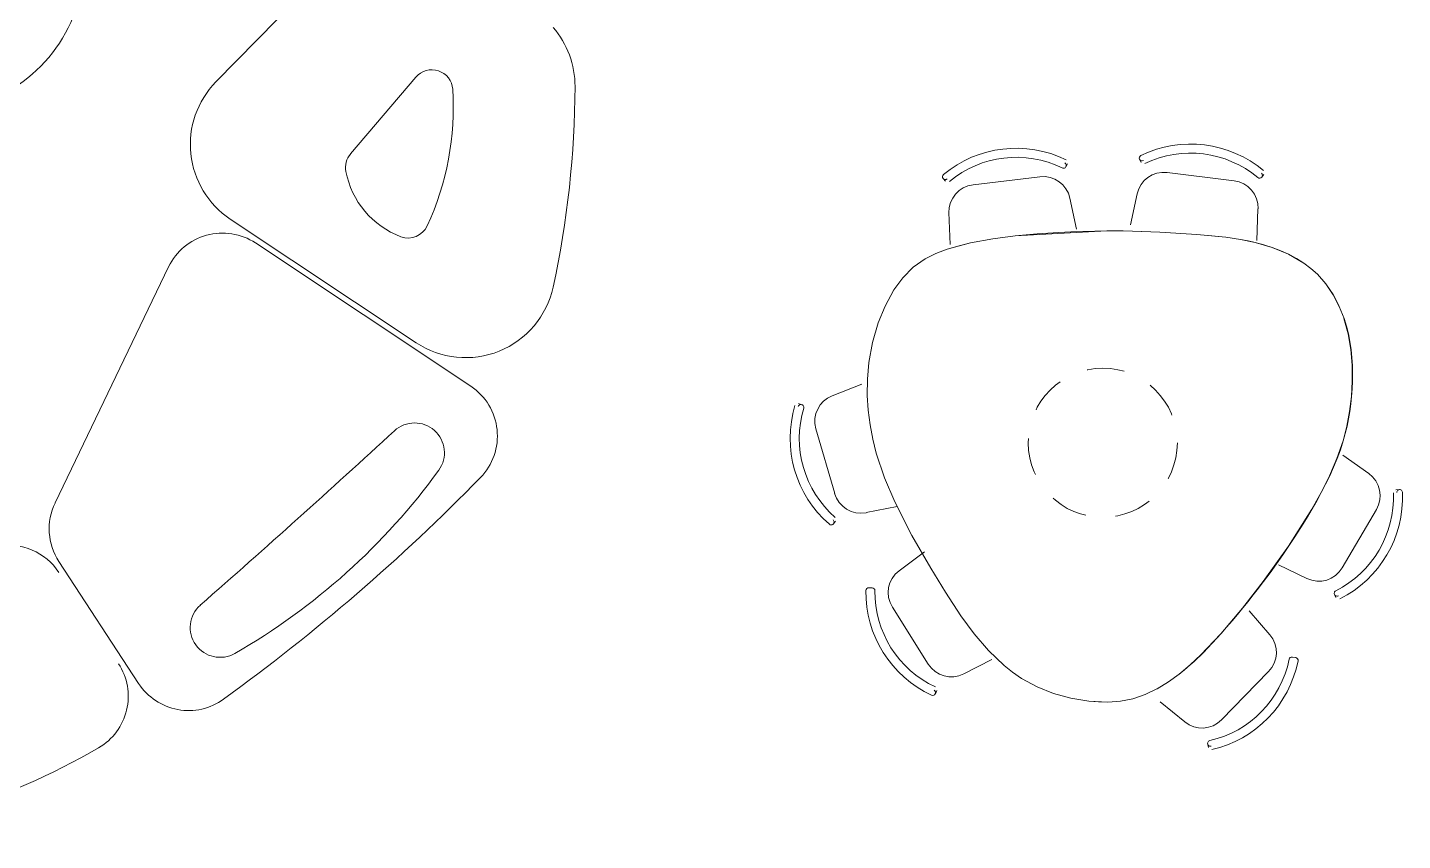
# Model space of a CAD drawing. Extents: x -14.2 to 52.3, y 3.7 to 90.9.
# Drawn here: x 20.831 to 25.441, y 23.659 to 26.385 of the extents above; entities that cross this region are included whole.
import ezdxf

# ---------------------------------------------------------------- set-up
doc = ezdxf.new("R2010")
doc.units = 0
doc.linetypes.add('limpo_PINI-PSG-PE-0102-LAZ-R00$0$IMPORT-HIDDEN2 _2_', pattern=[187.5, 125, -62.5])
for name, color, linetype, lineweight in [('limpo_PINI-PSG-PE-0102-LAZ-R00$0$- LAYOUT', 135, 'Continuous', 5), ('limpo_PINI-PSG-PE-0102-LAZ-R00$0$ARQ_MOBILIÁRIO', 135, 'Continuous', 5), ('limpo_PINI-PSG-PE-0102-LAZ-R00$0$LAYOUT_AMB_LAZ_dwg', 8, 'Continuous', 5)]:
    doc.layers.add(name, color=color, linetype=linetype, lineweight=lineweight)
doc.layers.add('limpo_PINI-PSG-PE-0102-LAZ-R00$0$XR_ARQT', color=7, linetype='Continuous')
doc.layers.add('XR_ARQT', color=7, linetype='Continuous')

# ---------------------------------------------------------------- blocks, each defined once
blk = doc.blocks.new('limpo_PINI-PSG-PE-0102-LAZ-R00$0$LAYOUT_AMB_LAZ_dwg-2867451-5PPE_008_LAZER__P_A_0_09_')
at = {"layer": 'limpo_PINI-PSG-PE-0102-LAZ-R00$0$- LAYOUT', "color": 9}
for p, q in [((32845.9, 20138.8), (32851.3, 20149)), ((33093, 20163.6), (33098.3, 20153.4)), ((32758.8, 20105.3), (32534.4, 20078.5)), ((33409.6, 20091.8), (33185.3, 20119.5)), ((33502.2, 20103.6), (33509.8, 20112.2)), ((32434.3, 20099.3), (32441.8, 20090.6)), ((32880.9, 19929), (32859.2, 20033.1)), ((33084.6, 20047.7), (33062.5, 19943.7)), ((32453.8, 19984.8), (32457.2, 19878.5)), ((33486, 19891.5), (33489.8, 19997.8)), ((32983.5, 19923.5), (33037.6, 19923.5)), ((32161.8, 19409.4), (32062.6, 19371.2)), ((31960.4, 19340.9), (31949.5, 19344.5)), ((32007.7, 19260.4), (32070.5, 19043.3)), ((33860.9, 19110.1), (33774.2, 19171.7)), ((33963.9, 19056.4), (33952.4, 19055.6)), ((32176.1, 18979), (32280.3, 18999.6)), ((32066.2, 18941.1), (32073.5, 18950)), ((33772.3, 18794.3), (33886.7, 18989.2)), ((32371.2, 18848.2), (32286.4, 18784.1)), ((33558.1, 18803.8), (33654.1, 18758.1)), ((32196.5, 18727), (32185, 18727.4)), ((33746.2, 18704.7), (33751.1, 18694.3)), ((32264, 18662.5), (32384.1, 18471.1)), ((33529.3, 18569.8), (33459.9, 18650.3)), ((32503.3, 18438.3), (32597.9, 18486.7)), ((33616.5, 18493), (33605.1, 18495)), ((33367.8, 18284.3), (33525.5, 18446.2)), ((32408.2, 18371.7), (32412.7, 18382.2)), ((33162.1, 18344.7), (33244.4, 18277.4)), ((33321.1, 18203.5), (33323.4, 18192.2))]:
    blk.add_line(p, q, dxfattribs=at)
at = {"layer": 'limpo_PINI-PSG-PE-0102-LAZ-R00$0$- LAYOUT', "color": 9, "flags": 128}
for points in [[(32676.2, 19907), (32983.5, 19923.5), (32902.8, 19921.6), (32861.8, 19920.2), (32820.8, 19918.3), (32785, 19916.1), (32749.2, 19913.4), (32676.2, 19907), (32600.7, 19897.1), (32525.6, 19883.4)], [(33161.1, 19919.9), (33037.6, 19923.5), (33100.7, 19921.8), (33161.1, 19919.9), (33284.3, 19912)], [(32447.5, 19862.7), (32488.1, 19873.6), (32525.6, 19883.4), (32447.5, 19862.7), (32410, 19848.3), (32374.3, 19830.3)], [(33431.4, 19895.1), (33480.1, 19884.8), (33456.8, 19889.8), (33431.4, 19895.1), (33382.5, 19902.5), (33334.6, 19907.4), (33284.3, 19912), (33382.5, 19902.5)], [(32374.3, 19830.3), (32334.1, 19802.3), (32298.6, 19766.5)], [(33762.3, 19670.7), (33742, 19709.6), (33717.6, 19745.7), (33688.9, 19778.2), (33667.3, 19797.7), (33643.9, 19815.1), (33619.1, 19830.8), (33592.1, 19845.1), (33643, 19815.6)], [(32298.6, 19766.5), (32268.8, 19725.6), (32239.5, 19671.8), (32216.5, 19615.1), (32197.3, 19549.6), (32184.9, 19482.5), (32180.2, 19427), (32179.9, 19371.3), (32183, 19322.5), (32189.2, 19273.9)], [(33716.8, 19746.1), (33741.3, 19709.9), (33761.6, 19671)], [(32986.1, 18344.1), (32955.6, 18345.3), (32922.2, 18347.2), (32986.1, 18344.1), (33028.5, 18347.1), (33069.9, 18355.1), (33111.1, 18369), (33150.6, 18388), (33151.9, 18388.7), (33189.5, 18411.6), (33225.3, 18437.5), (33242.9, 18451.7), (33261.9, 18468.4), (33275.6, 18480.3), (33306.7, 18510.4), (33336.7, 18541.6), (33365.8, 18573.6), (33384.4, 18594.8), (33402.7, 18616.2), (33420.9, 18637.8), (33438.8, 18659.6), (33456.5, 18681.6), (33474, 18703.7), (33491.3, 18726), (33508.4, 18748.5), (33530.1, 18777.8), (33551.5, 18807.4), (33572.6, 18837.3), (33593.2, 18867.5), (33613.3, 18897.9), (33633, 18928.7), (33652.3, 18959.9), (33671, 18991.4), (33686.7, 19018.8), (33701.9, 19046.5), (33716.5, 19074.5), (33730.3, 19102.9), (33743.2, 19131.6), (33755.2, 19160.7), (33766, 19190.1), (33775.6, 19220), (33782.4, 19244.3), (33788.3, 19268.8), (33793.3, 19293.5), (33797.5, 19318.4), (33800.9, 19343.4), (33803.5, 19368.6), (33805.4, 19393.9), (33806.4, 19419.2), (33806.8, 19445.9), (33806.2, 19472.7), (33804.6, 19499.3), (33801.9, 19525.9), (33798, 19552.3), (33792.9, 19578.4), (33786.4, 19604.3), (33778.5, 19629.9), (33762.3, 19670.7)], [(33777.8, 19630.2), (33792.2, 19578.7), (33801.2, 19526.1), (33805.4, 19472.9), (33805.7, 19419.3), (33802.8, 19368.7), (33796.8, 19318.4), (33787.5, 19268.8), (33774.9, 19220), (33754.4, 19160.6), (33729.5, 19102.8), (33701.1, 19046.4), (33670.2, 18991.2), (33592.3, 18867.1), (33507.4, 18748.1), (33437.8, 18659.1), (33364.7, 18573.1), (33297.6, 18501.9), (33261.9, 18468.4), (33224.1, 18436.8)], [(32189.2, 19273.9), (32198.2, 19225.8), (32210, 19178.4), (32237.6, 19095.8), (32271.7, 19015.6), (32329.5, 18902.5), (32392.9, 18792.6), (32441.9, 18711.9), (32494, 18632.6), (32537.8, 18573.2), (32585.7, 18517.1), (32638.5, 18466.4), (32667, 18443.7), (32697, 18423.2), (32749.1, 18394.8), (32804.7, 18372.7), (32862.6, 18356.9), (32922.2, 18347.2)]]:
    blk.add_lwpolyline(points, dxfattribs=at)
blk.add_lwpolyline([(33565.9, 19856.8), (33537.2, 19867.9), (33480.1, 19884.8), (33509.8, 19876.5), (33537.2, 19867.9), (33592.1, 19845.1)], close=True, dxfattribs=at)
at = {"layer": 'limpo_PINI-PSG-PE-0102-LAZ-R00$0$- LAYOUT', "color": 9, "linetype": 'limpo_PINI-PSG-PE-0102-LAZ-R00$0$IMPORT-HIDDEN2 _2_'}
blk.add_circle((32969.4, 19213.3), 250, dxfattribs=at)
at = {"layer": 'limpo_PINI-PSG-PE-0102-LAZ-R00$0$- LAYOUT', "color": 9}
for centre, radius, start, end in [((32679.1, 19819.4), 381.5, 63.88, 129.7133), ((33263.8, 19833.3), 381.5, 50.0557, 115.8891), ((32679.1, 19819.4), 351, 63.9266, 129.6667), ((32837.5, 20143.2), 9.5, 243.9266, 63.9888), ((33101.4, 20167.9), 9.5, 115.8891, 295.0733), ((33263.8, 19833.3), 351, 50.1024, 115.8424), ((32441.4, 20105.5), 9.5, 129.7133, 309.3972), ((32769.6, 20014.4), 91.5, 11.7664, 96.7967), ((33174.1, 20028.7), 91.5, 82.9724, 168.0027), ((33495.1, 20109.9), 9.5, 230.1024, 49.6648), ((32545.2, 19987.7), 91.5, 96.7967, 181.8269), ((33398.4, 20001), 91.5, 357.9422, 82.9724), ((32095.5, 19285.8), 91.5, 111.1058, 196.1361), ((32302.7, 19228.1), 381.5, 163.2194, 229.0528), ((31957.5, 19331.9), 9.5, 343.2661, 164.2564), ((32302.7, 19228.1), 351, 163.2661, 229.0061), ((33807.9, 19035.5), 91.5, 329.5639, 54.5942), ((32158.3, 19068.7), 91.5, 196.1361, 281.1664), ((33592.9, 19030.8), 351, 296.6939, 2.4339), ((33592.9, 19030.8), 381.5, 296.6472, 2.4806), ((33964.5, 19046.9), 9.5, 2.4806, 183.3465), ((32058.9, 18947.2), 9.5, 229.0528, 49.6648), ((32341.5, 18711.1), 91.5, 127.0673, 212.0975), ((33693.4, 18840.7), 91.5, 244.5337, 329.5639), ((32184.6, 18717.9), 9.5, 87.7172, 179.1809), ((32556.6, 18712.6), 381.5, 179.1809, 245.0142), ((32196.1, 18717.5), 9.5, 359.2275, 87.7172), ((32556.6, 18712.6), 351, 179.2275, 244.9676), ((33754.8, 18708.7), 9.5, 116.6939, 297.9381), ((33460, 18510), 91.5, 315.7397, 40.7699), ((33250.1, 18556.8), 351, 282.8697, 348.6097), ((33603.5, 18485.6), 9.5, 80.12, 168.6097), ((33614.8, 18483.6), 9.5, 348.6564, 80.12), ((32461.6, 18519.7), 91.5, 212.0975, 297.1278), ((33250.1, 18556.8), 381.5, 282.823, 348.6564), ((32399.4, 18375.5), 9.5, 245.0142, 63.9888), ((33302.3, 18348.2), 91.5, 230.7094, 315.7397), ((33330.4, 18205.4), 9.5, 102.8697, 283.6141)]:
    blk.add_arc(centre, radius, start, end, dxfattribs=at)
at = {"layer": 'limpo_PINI-PSG-PE-0102-LAZ-R00$0$ARQ_MOBILIÁRIO', "color": 9}
for p, q in [((29995.7, 20422.9), (30451.5, 20888.7)), ((30447.2, 20181.5), (30666.6, 20439.3)), ((30044, 19963.3), (30667.1, 19548.8)), ((30128.5, 19883.1), (30850.5, 19402.8)), ((29456.7, 19011.4), (29837.5, 19803.2)), ((29469.5, 18815.3), (29736.8, 18406.1))]:
    blk.add_line(p, q, dxfattribs=at)
for centre, radius, start, end in [((29053.6, 20828.1), 500, 255.0233, 181.4158), ((30899.9, 20409), 300, 359.8295, 40.9237), ((30210.2, 20213.1), 300, 135.6197, 236.368), ((30719.9, 20393.9), 70, 3.6739, 139.6064), ((29844.8, 20337.8), 946.9, 335.1885, 3.6739), ((27992, 20417.6), 3207.9, 347.7087, 359.8295), ((30500.5, 20136.1), 70, 139.6064, 190.5746), ((30717.3, 20176.6), 290.5, 190.5746, 249.6883), ((30017.7, 19716.6), 200, 56.368, 154.3187), ((30640.7, 19969.8), 70, 249.6883, 335.1885), ((30833.2, 19798.6), 300, 236.368, 347.7087), ((30739.7, 19236.3), 200, 315.6784, 56.368), ((30662.1, 19179.9), 100, 324.058, 132.6215), ((6389.9, 45555.9), 35744.6, 311.2196, 312.62155), ((26110, 23757.7), 6671.2, 305.8972, 315.67841), ((28973.6, 20404.1), 2185.6, 299.7832, 324.058), ((29636.9, 18924.7), 200, 154.3187, 213.1568), ((29302.1, 18669.3), 200, 33.1568, 101.2219), ((30009.6, 18594), 100, 131.2196, 299.7832), ((29502, 18363.3), 200, 300.2219, 33.1568), ((29904.3, 18515.5), 200, 213.1568, 305.8972), ((28438, 20189.9), 2313.9, 273.2626, 300.2219)]:
    blk.add_arc(centre, radius, start, end, dxfattribs=at)
blk = doc.blocks.new('limpo_PINI-PSG-PE-0102-LAZ-R00$0$A$C745163c0')
at = {"layer": 'limpo_PINI-PSG-PE-0102-LAZ-R00$0$LAYOUT_AMB_LAZ_dwg', "color": 9}
blk.add_blockref('limpo_PINI-PSG-PE-0102-LAZ-R00$0$LAYOUT_AMB_LAZ_dwg-2867451-5PPE_008_LAZER__P_A_0_09_', (-22615.1, -15829.6), dxfattribs=at)
blk = doc.blocks.new('limpo_PINI-PSG-PE-0102-LAZ-R00')
at = {"layer": 'limpo_PINI-PSG-PE-0102-LAZ-R00$0$XR_ARQT', "xscale": 0.001000000000038553, "yscale": 0.001000000000038553, "zscale": 0.001000000000038553}
blk.add_blockref('limpo_PINI-PSG-PE-0102-LAZ-R00$0$A$C745163c0', (14.124, 21.592), dxfattribs=at)

msp = doc.modelspace()

# ---------------------------------------------------------------- block references
at = {"layer": 'XR_ARQT'}
msp.add_blockref('limpo_PINI-PSG-PE-0102-LAZ-R00', (-0.0418, 0.017), dxfattribs=at)

doc.saveas('drawing.dxf')
